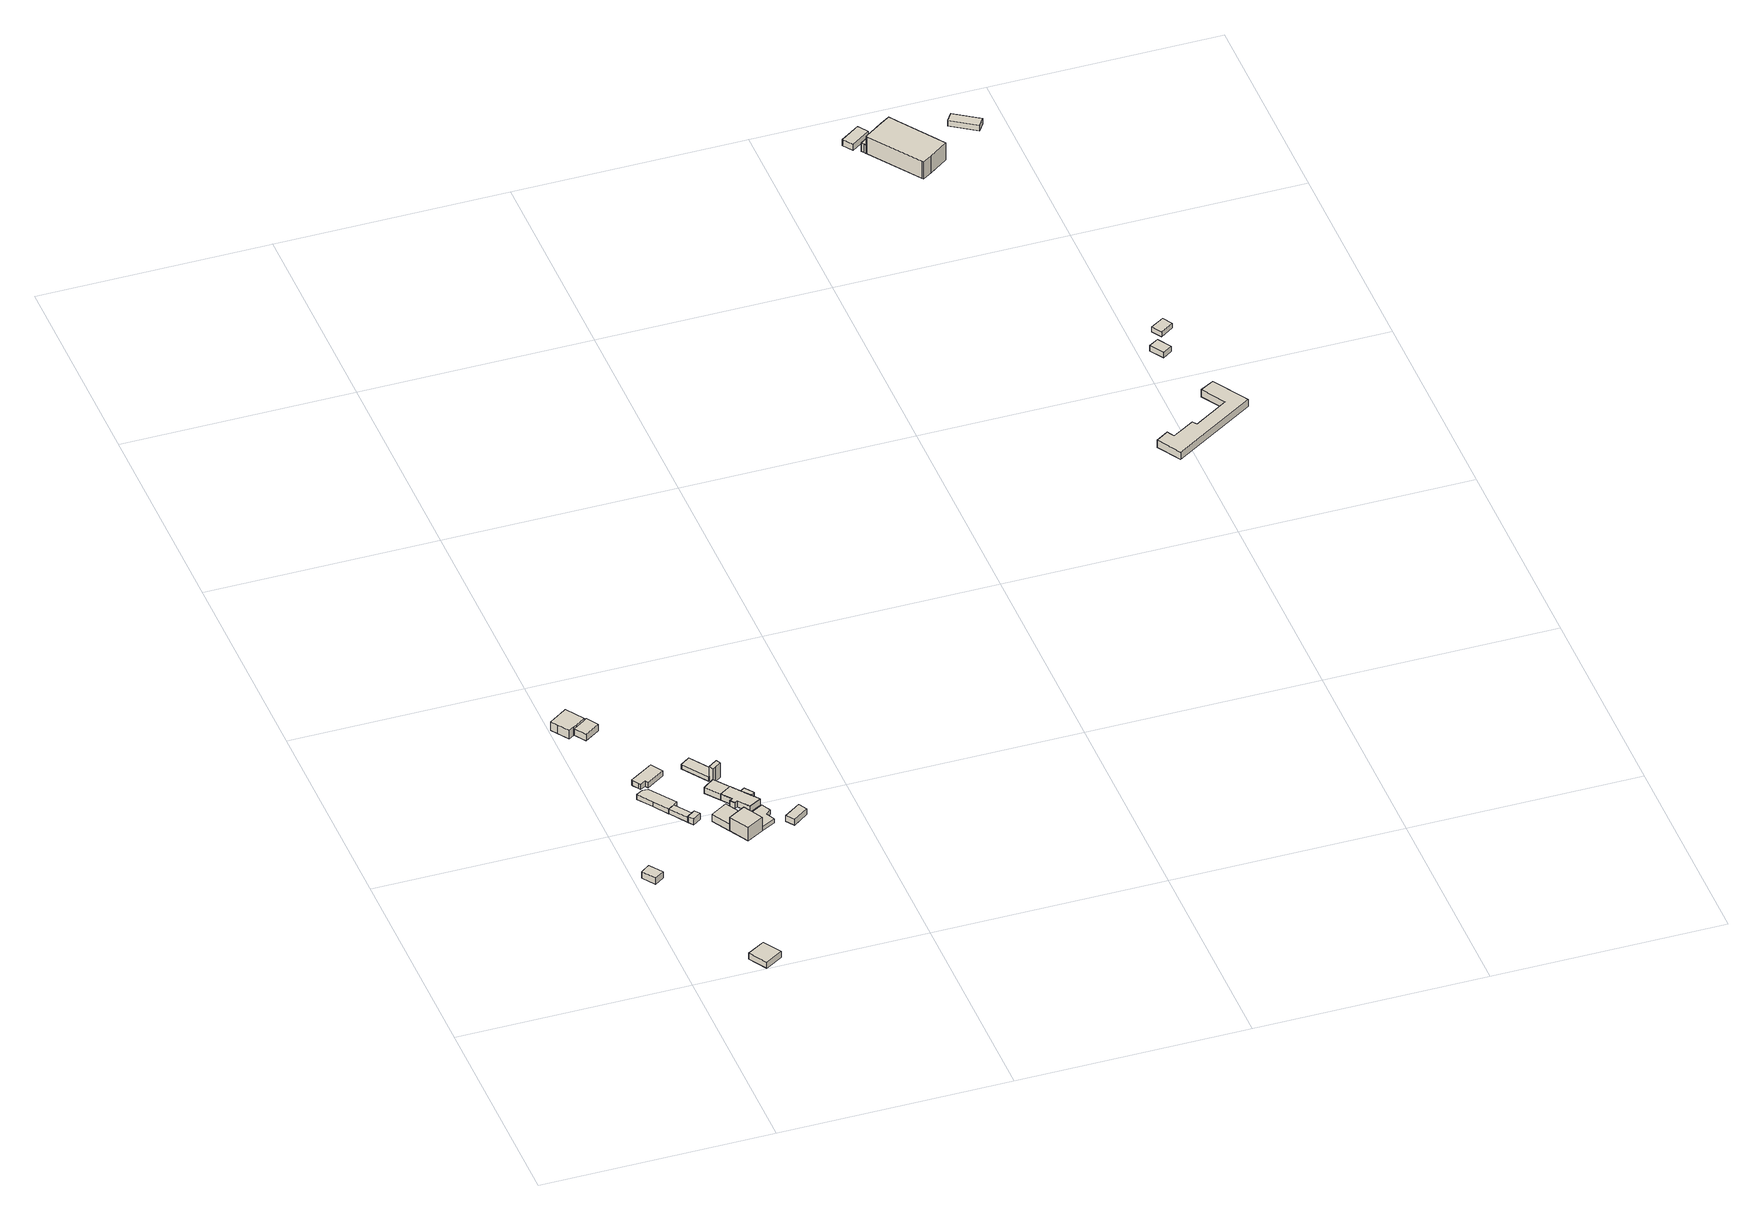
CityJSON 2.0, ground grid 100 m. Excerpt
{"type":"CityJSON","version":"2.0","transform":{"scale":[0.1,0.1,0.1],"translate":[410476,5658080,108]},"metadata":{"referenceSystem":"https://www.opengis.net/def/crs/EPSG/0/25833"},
"CityObjects":{
"building1":{"type":"Building","attributes":{"Dachtyp_tdc":"tdcPolyFlatRoof","Gemeindeschluessel":14612000,"Dachneigung":5.88,"QualitaetDacherkennung":47,"Geometrietyp2DReferenz":"3000","measuredHeight":3.5,"function":"31001_9998","roofType":"2100"},"geometry":[{"type":"Solid","lod":"1","boundaries":[[[[0,1,2,3]],[[4,5,6,7]],[[3,5,4,0]],[[2,6,5,3]],[[1,7,6,2]],[[0,4,7,1]]]]}]},
"building2":{"type":"Building","attributes":{"Gemeindeschluessel":14612000,"Dachorientierung":0,"MittlereTraufHoehe":111.59,"ObjektHoehe":3,"BodenHoehe":108.59,"Geometrietyp2DReferenz":"3000","BezugspunktDach":"2000","AbsoluteHoehe":111.59,"Dachflaeche":82.37,"measuredHeight":3,"function":"31001_9998","storeysAboveGround":1},"geometry":[{"type":"Solid","lod":"1","boundaries":[[[[8,9,10,11]],[[12,13,14,15]],[[11,13,12,8]],[[10,14,13,11]],[[9,15,14,10]],[[8,12,15,9]]]]}]},
"building3":{"type":"Building","attributes":{"Dachtyp_tdc":"tdcGableRoof","Gemeindeschluessel":14612000,"Dachneigung":13.7,"QualitaetDacherkennung":80,"Geometrietyp2DReferenz":"3000","measuredHeight":5.01,"function":"31001_9998","roofType":"3100"},"geometry":[{"type":"Solid","lod":"1","boundaries":[[[[16,17,18,19,20,21,22,23,24]],[[25,26,27,28,29,30,31,32,33]],[[24,26,25,16]],[[23,27,26,24]],[[22,28,27,23]],[[21,29,28,22]],[[20,30,29,21]],[[19,31,30,20]],[[18,32,31,19]],[[17,33,32,18]],[[16,25,33,17]]]]}]},
"building4":{"type":"Building","attributes":{"Dachtyp_tdc":"tdcPolyFlatRoof","Gemeindeschluessel":14612000,"Dachneigung":4.18,"QualitaetDacherkennung":66,"Geometrietyp2DReferenz":"3000","measuredHeight":2.7,"function":"31001_9998","roofType":"2100"},"geometry":[{"type":"Solid","lod":"1","boundaries":[[[[34,35,36,37,38,39,40]],[[41,42,43,44,45,46,47]],[[40,42,41,34]],[[39,43,42,40]],[[38,44,43,39]],[[37,45,44,38]],[[36,46,45,37]],[[35,47,46,36]],[[34,41,47,35]]]]}]},
"building5":{"type":"Building","attributes":{"Dachtyp_tdc":"tdcPolyFlatRoof","Gemeindeschluessel":14612000,"Dachneigung":2.81,"QualitaetDacherkennung":59,"Geometrietyp2DReferenz":"3000","measuredHeight":2.55,"function":"31001_9998","roofType":"2100"},"geometry":[{"type":"Solid","lod":"1","boundaries":[[[[48,35,34,49]],[[50,51,52,53]],[[49,51,50,48]],[[34,52,51,49]],[[35,53,52,34]],[[48,50,53,35]]]]}]},
"building6":{"type":"Building","attributes":{"Dachtyp_tdc":"tdcPolyFlatRoof","Gemeindeschluessel":14612000,"Dachneigung":7.08,"QualitaetDacherkennung":87,"Geometrietyp2DReferenz":"3000","measuredHeight":3.84,"function":"31001_9998","roofType":"2100"},"geometry":[{"type":"Solid","lod":"1","boundaries":[[[[54,55,56,57,58]],[[59,60,61,62,63]],[[58,60,59,54]],[[57,61,60,58]],[[56,62,61,57]],[[55,63,62,56]],[[54,59,63,55]]]]}]},
"building7":{"type":"Building","attributes":{"Dachtyp_tdc":"tdcPolyFlatRoof","Gemeindeschluessel":14612000,"Dachneigung":0,"QualitaetDacherkennung":65,"Geometrietyp2DReferenz":"3000","measuredHeight":2.98,"function":"31001_9998","roofType":"1000"},"geometry":[{"type":"Solid","lod":"1","boundaries":[[[[64,65,66,67,68]],[[69,51,50,70,71]],[[68,51,69,64]],[[67,50,51,68]],[[66,70,50,67]],[[65,71,70,66]],[[64,69,71,65]]]]}]},
"building8":{"type":"Building","attributes":{"Dachtyp_tdc":"tdcPolyFlatRoof","Gemeindeschluessel":14612000,"Dachneigung":0,"QualitaetDacherkennung":77,"Geometrietyp2DReferenz":"3000","measuredHeight":2.68,"function":"31001_9998","roofType":"1000"},"geometry":[{"type":"Solid","lod":"1","boundaries":[[[[72,73,74,75,76,77,78,79]],[[80,81,82,83,84,85,86,87]],[[79,81,80,72]],[[78,82,81,79]],[[77,83,82,78]],[[76,84,83,77]],[[75,85,84,76]],[[74,86,85,75]],[[73,87,86,74]],[[72,80,87,73]]]]}]},
"building9":{"type":"Building","attributes":{"Dachtyp_tdc":"tdcGableRoof","Gemeindeschluessel":14612000,"Dachneigung":12.29,"QualitaetDacherkennung":87,"Geometrietyp2DReferenz":"3000","measuredHeight":4.15,"function":"31001_9998","roofType":"3100"},"geometry":[{"type":"Solid","lod":"1","boundaries":[[[[88,89,90,91]],[[92,93,94,95]],[[91,93,92,88]],[[90,94,93,91]],[[89,95,94,90]],[[88,92,95,89]]]]}]},
"building10":{"type":"Building","attributes":{"Dachtyp_tdc":"tdcGableRoof","Gemeindeschluessel":14612000,"Dachneigung":44.64,"QualitaetDacherkennung":75,"Geometrietyp2DReferenz":"3000","measuredHeight":9.17,"function":"31001_9998","roofType":"3100"},"geometry":[{"type":"Solid","lod":"1","boundaries":[[[[96,97,98,99]],[[100,101,102,103]],[[99,101,100,96]],[[98,102,101,99]],[[97,103,102,98]],[[96,100,103,97]]]]}]},
"building11":{"type":"Building","attributes":{"Dachtyp_tdc":"tdcPolyFlatRoof","Gemeindeschluessel":14612000,"Dachneigung":2.67,"QualitaetDacherkennung":63,"Geometrietyp2DReferenz":"3000","measuredHeight":2.43,"function":"31001_9998","roofType":"2100"},"geometry":[{"type":"Solid","lod":"1","boundaries":[[[[104,105,106,107]],[[108,109,110,111]],[[107,109,108,104]],[[106,110,109,107]],[[105,111,110,106]],[[104,108,111,105]]]]}]},
"building12":{"type":"Building","attributes":{"Gemeindeschluessel":14612000,"Dachneigung":90,"Dachorientierung":0,"MittlereTraufHoehe":112.01,"QualitaetDacherkennung":100,"ObjektHoehe":2.95,"BodenHoehe":109.06,"Geometrietyp2DReferenz":"3000","AbsoluteHoehe":112.01,"Dachflaeche":137.48,"measuredHeight":2.95,"function":"31001_9998","roofType":"1000","storeysAboveGround":1},"geometry":[{"type":"Solid","lod":"1","boundaries":[[[[112,113,114,115,116,117,118,119,120]],[[121,122,123,124,125,126,127,128,129]],[[120,122,121,112]],[[119,123,122,120]],[[118,124,123,119]],[[117,125,124,118]],[[116,126,125,117]],[[115,127,126,116]],[[114,128,127,115]],[[113,129,128,114]],[[112,121,129,113]]]]}]},
"building13":{"type":"Building","attributes":{"Dachtyp_tdc":"tdcPolyFlatRoof","Gemeindeschluessel":14612000,"Dachneigung":6.7,"QualitaetDacherkennung":73,"Geometrietyp2DReferenz":"3000","measuredHeight":2.76,"function":"31001_9998","roofType":"2100"},"geometry":[{"type":"Solid","lod":"1","boundaries":[[[[130,131,132,133,134,135]],[[136,137,138,139,140,141]],[[135,137,136,130]],[[134,138,137,135]],[[133,139,138,134]],[[132,140,139,133]],[[131,141,140,132]],[[130,136,141,131]]]]}]},
"building14":{"type":"Building","attributes":{"Dachtyp_tdc":"tdcPolyFlatRoof","Gemeindeschluessel":14612000,"Dachneigung":0,"QualitaetDacherkennung":89,"Geometrietyp2DReferenz":"3000","measuredHeight":3.11,"function":"31001_9998","roofType":"1000"},"geometry":[{"type":"Solid","lod":"1","boundaries":[[[[142,143,144,145,146,147,148,149,150,151]],[[127,128,129,121,152,153,154,124,125,126]],[[151,128,127,142]],[[150,129,128,151]],[[149,121,129,150]],[[148,152,121,149]],[[147,153,152,148]],[[146,154,153,147]],[[145,124,154,146]],[[144,125,124,145]],[[143,126,125,144]],[[142,127,126,143]]]]}]},
"building15":{"type":"Building","attributes":{"Gemeindeschluessel":14612000,"Dachneigung":90,"Dachorientierung":0,"MittlereTraufHoehe":116.2,"QualitaetDacherkennung":50,"ObjektHoehe":7.31,"BodenHoehe":108.89,"Geometrietyp2DReferenz":"3000","AbsoluteHoehe":116.2,"Dachflaeche":10.55,"measuredHeight":7.31,"function":"31001_9998","roofType":"1000","storeysAboveGround":2},"geometry":[{"type":"Solid","lod":"1","boundaries":[[[[155,156,157,158,159]],[[110,160,161,162,163]],[[159,160,110,155]],[[158,161,160,159]],[[157,162,161,158]],[[156,163,162,157]],[[155,110,163,156]]]]}]},
"building16":{"type":"Building","attributes":{"Dachtyp_tdc":"tdcPolyFlatRoof","Gemeindeschluessel":14612000,"Dachneigung":11.53,"QualitaetDacherkennung":71,"Geometrietyp2DReferenz":"3000","measuredHeight":2.74,"function":"31001_9998","roofType":"2100"},"geometry":[{"type":"Solid","lod":"1","boundaries":[[[[164,165,166,167]],[[154,168,169,124]],[[167,168,154,164]],[[166,169,168,167]],[[165,124,169,166]],[[164,154,124,165]]]]}]},
"building17":{"type":"Building","attributes":{"Dachtyp_tdc":"tdcPolyFlatRoof","Gemeindeschluessel":14612000,"Dachneigung":0,"QualitaetDacherkennung":61,"Geometrietyp2DReferenz":"3000","measuredHeight":2.74,"function":"31001_9998","roofType":"1000"},"geometry":[{"type":"Solid","lod":"1","boundaries":[[[[170,171,172,173]],[[174,175,176,177]],[[173,175,174,170]],[[172,176,175,173]],[[171,177,176,172]],[[170,174,177,171]]]]}]},
"building18":{"type":"Building","attributes":{"Dachtyp_tdc":"tdcPolyFlatRoof","Gemeindeschluessel":14612000,"Dachneigung":0,"QualitaetDacherkennung":81,"Geometrietyp2DReferenz":"3000","measuredHeight":3.16,"function":"31001_9998","roofType":"1000"},"geometry":[{"type":"Solid","lod":"1","boundaries":[[[[178,179,180,181]],[[182,183,184,185]],[[181,183,182,178]],[[180,184,183,181]],[[179,185,184,180]],[[178,182,185,179]]]]}]},
"building19":{"type":"Building","attributes":{"Dachtyp_tdc":"tdcPolyFlatRoof","Gemeindeschluessel":14612000,"Dachneigung":0,"QualitaetDacherkennung":12,"Geometrietyp2DReferenz":"3000","measuredHeight":4.31,"function":"31001_9998","roofType":"1000"},"geometry":[{"type":"Solid","lod":"1","boundaries":[[[[186,187,188,189,190,191]],[[192,193,194,195,196,197]],[[191,193,192,186]],[[190,194,193,191]],[[189,195,194,190]],[[188,196,195,189]],[[187,197,196,188]],[[186,192,197,187]]]]}]},
"building20":{"type":"Building","attributes":{"Dachtyp_tdc":"tdcFreeFormRoof","Gemeindeschluessel":14612000,"Dachneigung":14.82,"QualitaetDacherkennung":59,"Geometrietyp2DReferenz":"3000","measuredHeight":4.18,"function":"31001_9998","roofType":"5000"},"geometry":[{"type":"Solid","lod":"1","boundaries":[[[[198,199,200,201,202,203,204,205,206,207]],[[208,209,210,211,212,213,214,215,216,217]],[[207,209,208,198]],[[206,210,209,207]],[[205,211,210,206]],[[204,212,211,205]],[[203,213,212,204]],[[202,214,213,203]],[[201,215,214,202]],[[200,216,215,201]],[[199,217,216,200]],[[198,208,217,199]]]]}]},
"building21":{"type":"Building","attributes":{"Dachtyp_tdc":"tdcHipRoof","Gemeindeschluessel":14612000,"Dachneigung":21.44,"QualitaetDacherkennung":69,"Geometrietyp2DReferenz":"3000","measuredHeight":10.34,"function":"31001_9998","roofType":"3200"},"geometry":[{"type":"Solid","lod":"1","boundaries":[[[[218,219,220,221,222,223,224,225,226,227]],[[228,229,230,231,232,233,234,235,236,237]],[[227,229,228,218]],[[226,230,229,227]],[[225,231,230,226]],[[224,232,231,225]],[[223,233,232,224]],[[222,234,233,223]],[[221,235,234,222]],[[220,236,235,221]],[[219,237,236,220]],[[218,228,237,219]]]]}]},
"building22":{"type":"Building","attributes":{"Dachtyp_tdc":"tdcPolyFlatRoof","Gemeindeschluessel":14612000,"Dachneigung":6.17,"QualitaetDacherkennung":73,"Geometrietyp2DReferenz":"3000","measuredHeight":2.92,"function":"31001_9998","roofType":"2100"},"geometry":[{"type":"Solid","lod":"1","boundaries":[[[[238,239,240,241]],[[242,243,244,245]],[[241,243,242,238]],[[240,244,243,241]],[[239,245,244,240]],[[238,242,245,239]]]]}]},
"building23":{"type":"Building","attributes":{"Dachtyp_tdc":"tdcPolyFlatRoof","Gemeindeschluessel":14612000,"Dachneigung":3.26,"QualitaetDacherkennung":75,"Geometrietyp2DReferenz":"3000","measuredHeight":2.57,"function":"31001_9998","roofType":"2100"},"geometry":[{"type":"Solid","lod":"1","boundaries":[[[[246,247,248,249]],[[250,251,252,253]],[[249,251,250,246]],[[248,252,251,249]],[[247,253,252,248]],[[246,250,253,247]]]]}]},
"building24":{"type":"Building","attributes":{"Dachtyp_tdc":"tdcPolyFlatRoof","Gemeindeschluessel":14612000,"Dachneigung":4.78,"QualitaetDacherkennung":65,"Geometrietyp2DReferenz":"3000","measuredHeight":3.01,"function":"31001_9998","roofType":"2100"},"geometry":[{"type":"Solid","lod":"1","boundaries":[[[[254,255,256,257]],[[258,259,260,261]],[[257,259,258,254]],[[256,260,259,257]],[[255,261,260,256]],[[254,258,261,255]]]]}]}
},
"vertices":[
[33,700,44],[73,643,44],[114,672,44],[73,729,44],[33,700,12],[73,729,12],[114,672,12],[73,643,12],
[265,80,36],[313,1,36],[390,47,36],[342,126,36],[265,80,6],[342,126,6],[390,47,6],[313,1,6],
[27,1685,50],[60,1635,50],[85,1652,50],[99,1661,50],[142,1690,50],[90,1768,50],[61,1749,50],[47,1739,50],[8,1713,50],[27,1685,7],[8,1713,7],[47,1739,7],[61,1749,7],[90,1768,7],[142,1690,7],[99,1661,7],[85,1652,7],[60,1635,7],
[272,1052,35],[299,1071,35],[317,1083,35],[237,1197,35],[211,1198,35],[183,1181,35],[228,1116,35],[272,1052,10],[228,1116,10],[183,1181,10],[211,1198,10],[237,1197,10],[317,1083,10],[299,1071,10],
[353,994,35],[325,975,35],[353,994,11],[325,975,11],[272,1052,11],[299,1071,11],
[118,1602,41],[185,1646,41],[152,1697,41],[142,1690,41],[85,1652,41],[118,1602,8],[85,1652,8],[142,1690,8],[152,1697,8],[185,1646,8],
[341,951,41],[378,976,41],[361,1000,41],[353,994,41],[325,975,41],[341,951,11],[361,1000,11],[378,976,11],
[242,1249,37],[250,1236,37],[329,1287,37],[296,1338,37],[194,1273,37],[197,1268,37],[213,1243,37],[219,1234,37],[242,1249,10],[219,1234,10],[213,1243,10],[197,1268,10],[194,1273,10],[296,1338,10],[329,1287,10],[250,1236,10],
[463,867,48],[537,909,48],[490,993,48],[417,948,48],[463,867,12],[417,948,12],[490,993,12],[537,909,12],
[510,782,81],[585,824,81],[537,909,81],[463,867,81],[510,782,13],[463,867,13],[537,909,13],[585,824,13],
[415,1307,32],[491,1196,32],[531,1224,32],[456,1335,32],[415,1307,9],[456,1335,9],[531,1224,9],[491,1196,9],
[528,1022,40],[515,1014,40],[530,995,40],[542,1003,40],[579,954,40],[632,983,40],[603,1022,40],[497,1164,40],[448,1128,40],[528,1022,11],[448,1128,11],[497,1164,11],[603,1022,11],[632,983,11],[579,954,11],[542,1003,11],[530,995,11],[515,1014,11],
[646,856,33],[627,894,33],[650,913,33],[629,956,33],[539,905,33],[585,824,33],[646,856,11],[585,824,11],[539,905,11],[629,956,11],[650,913,11],[627,894,11],
[542,1003,42],[579,954,42],[632,983,42],[603,1022,42],[574,1061,42],[546,1099,42],[495,1065,42],[528,1022,42],[515,1014,42],[530,995,42],[495,1065,11],[546,1099,11],[574,1061,11],
[531,1224,82],[492,1197,82],[504,1179,82],[516,1187,82],[543,1205,82],[543,1205,9],[516,1187,9],[504,1179,9],[492,1197,9],
[574,1061,36],[603,1022,36],[625,1038,36],[597,1077,36],[597,1077,11],[625,1038,11],
[789,872,33],[768,911,33],[695,860,33],[720,824,33],[789,872,5],[720,824,5],[695,860,5],[768,911,5],
[2330,4818,54],[2360,4775,54],[2444,4833,54],[2414,4877,54],[2330,4818,23],[2414,4877,23],[2444,4833,23],[2360,4775,23],
[2401,4742,66],[2402,4740,66],[2484,4797,66],[2471,4816,66],[2389,4759,66],[2397,4748,66],[2401,4742,23],[2397,4748,23],[2389,4759,23],[2471,4816,23],[2484,4797,23],[2402,4740,23],
[2927,2483,64],[3292,2711,64],[3198,2867,64],[3138,2832,64],[3201,2728,64],[3049,2631,64],[3035,2650,64],[2938,2591,64],[2920,2622,64],[2866,2587,64],[2927,2483,28],[2866,2587,28],[2920,2622,28],[2938,2591,28],[3035,2650,28],[3049,2631,28],[3201,2728,28],[3138,2832,28],[3198,2867,28],[3292,2711,28],
[2402,4740,110],[2405,4735,110],[2559,4514,110],[2562,4509,110],[2603,4537,110],[2686,4595,110],[2662,4629,110],[2551,4790,110],[2527,4826,110],[2484,4797,110],[2402,4740,24],[2484,4797,24],[2527,4826,24],[2551,4790,24],[2662,4629,24],[2686,4595,24],[2603,4537,24],[2562,4509,24],[2559,4514,24],[2405,4735,24],
[3041,3175,55],[3079,3116,55],[3121,3143,55],[3084,3202,55],[3041,3175,28],[3084,3202,28],[3121,3143,28],[3079,3116,28],
[3116,3245,53],[3175,3282,53],[3148,3324,53],[3089,3287,53],[3116,3245,28],[3089,3287,28],[3148,3324,28],[3175,3282,28],
[2901,4768,47],[2792,4840,47],[2767,4803,47],[2876,4731,47],[2901,4768,19],[2876,4731,19],[2767,4803,19],[2792,4840,19]
]}
